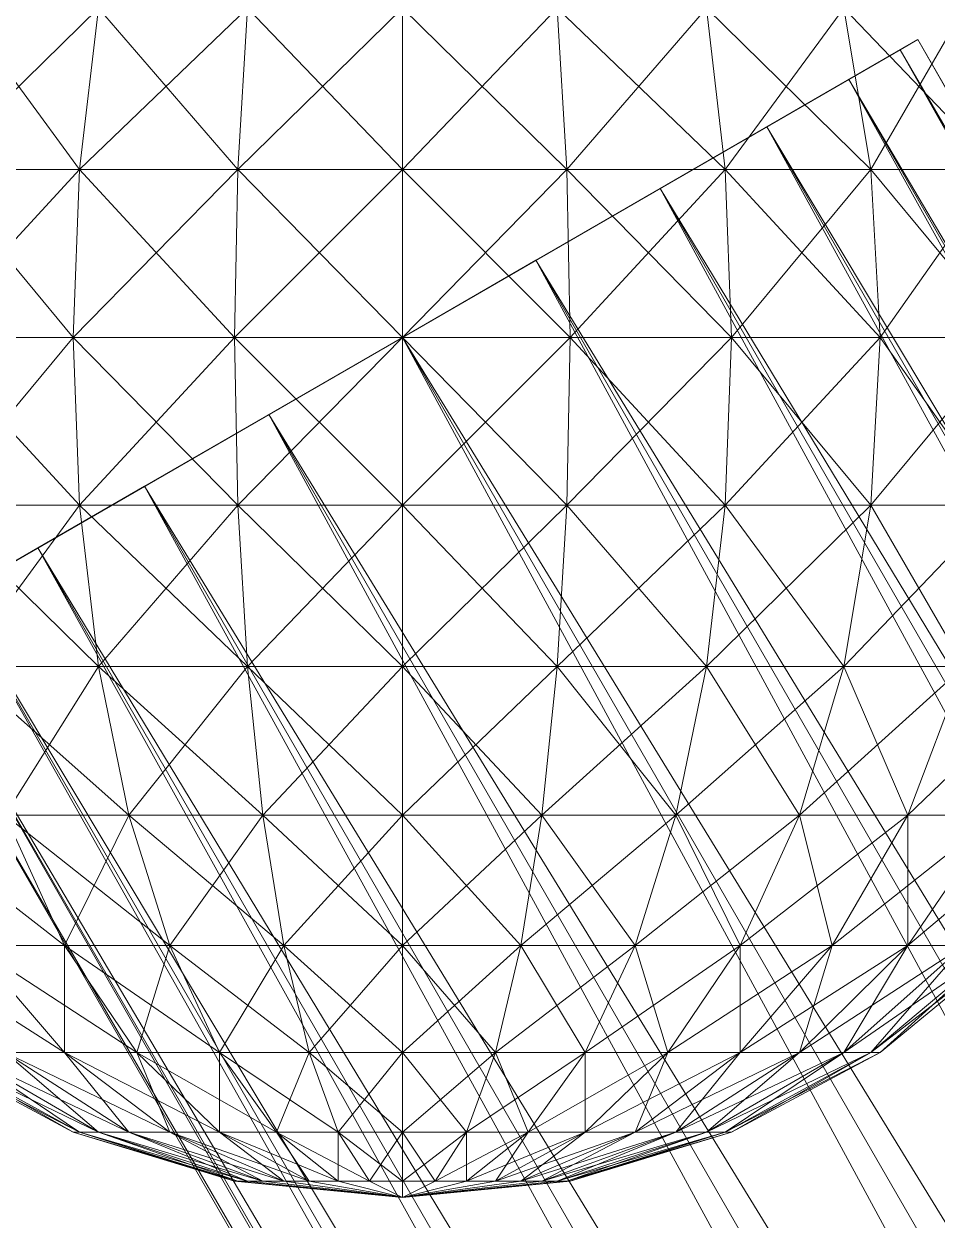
# Model space of a CAD drawing. Header units: metres. Extents: x -0.045 to 0.16, y -0.632 to 0.038.
# Drawn here: x -0.0172 to 0.0243, y -0.4165 to -0.3623 of the extents above; entities that cross this region are included whole.
import ezdxf

# ---------------------------------------------------------------- set-up
doc = ezdxf.new("R2010")
doc.units = ezdxf.units.M
doc.layers.get('0').update_dxf_attribs({"lineweight": 0, "plot": 0})

msp = doc.modelspace()

# ---------------------------------------------------------------- linework, layer by layer
for points in [[(-0.020018, -0.361575, 0.029959), (-0.021251, -0.368891, 0.031804), (-0.014638, -0.368891, 0.035339)], [(-0.020018, -0.361575, -0.029959), (-0.013789, -0.361575, -0.033289), (-0.021251, -0.368891, -0.031804)], [(-0.013789, -0.361575, -0.033289), (-0.014638, -0.368891, -0.035339), (-0.021251, -0.368891, -0.031804)], [(-0.013789, -0.361575, 0.033289), (-0.020018, -0.361575, 0.029959), (-0.014638, -0.368891, 0.035339)], [(-0.013789, -0.361575, 0.033289), (-0.014638, -0.368891, 0.035339), (-0.007462, -0.368891, 0.037516)], [(-0.013789, -0.361575, -0.033289), (-0.007029, -0.361575, -0.035339), (-0.014638, -0.368891, -0.035339)], [(-0.007029, -0.361575, -0.035339), (-0.007462, -0.368891, -0.037516), (-0.014638, -0.368891, -0.035339)], [(-0.007029, -0.361575, 0.035339), (-0.013789, -0.361575, 0.033289), (-0.007462, -0.368891, 0.037516)], [(-0.007029, -0.361575, 0.035339), (-0.007462, -0.368891, 0.037516), (0, -0.368891, 0.038251)], [(-0.007029, -0.361575, -0.035339), (0, -0.361575, -0.036031), (-0.007462, -0.368891, -0.037516)], [(0, -0.361575, -0.036031), (0, -0.368891, -0.038251), (-0.007462, -0.368891, -0.037516)], [(0, -0.361575, 0.036031), (-0.007029, -0.361575, 0.035339), (0, -0.368891, 0.038251)], [(0.007029, -0.361575, 0.035339), (0, -0.361575, 0.036031), (0.007462, -0.368891, 0.037516)], [(0, -0.361575, 0.036031), (0, -0.368891, 0.038251), (0.007462, -0.368891, 0.037516)], [(0, -0.361575, -0.036031), (0.007029, -0.361575, -0.035339), (0, -0.368891, -0.038251)], [(0.007029, -0.361575, -0.035339), (0.007462, -0.368891, -0.037516), (0, -0.368891, -0.038251)], [(0.013789, -0.361575, 0.033289), (0.007029, -0.361575, 0.035339), (0.014638, -0.368891, 0.035339)], [(0.007029, -0.361575, 0.035339), (0.007462, -0.368891, 0.037516), (0.014638, -0.368891, 0.035339)], [(0.007029, -0.361575, -0.035339), (0.013789, -0.361575, -0.033289), (0.007462, -0.368891, -0.037516)], [(0.013789, -0.361575, -0.033289), (0.014638, -0.368891, -0.035339), (0.007462, -0.368891, -0.037516)], [(0.020018, -0.361575, 0.029959), (0.013789, -0.361575, 0.033289), (0.021251, -0.368891, 0.031804)], [(0.013789, -0.361575, 0.033289), (0.014638, -0.368891, 0.035339), (0.021251, -0.368891, 0.031804)], [(0.013789, -0.361575, -0.033289), (0.020018, -0.361575, -0.029959), (0.014638, -0.368891, -0.035339)], [(0.020018, -0.361575, -0.029959), (0.021251, -0.368891, -0.031804), (0.014638, -0.368891, -0.035339)], [(0.025478, -0.361575, 0.025478), (0.020018, -0.361575, 0.029959), (0.027047, -0.368891, 0.027047)], [(0.020018, -0.361575, 0.029959), (0.021251, -0.368891, 0.031804), (0.027047, -0.368891, 0.027047)], [(0.020018, -0.361575, -0.029959), (0.025478, -0.361575, -0.025478), (0.021251, -0.368891, -0.031804)], [(0.025478, -0.361575, -0.025478), (0.027047, -0.368891, -0.027047), (0.021251, -0.368891, -0.031804)], [(0, -0.3765), (0.022586, -0.36346, 0.006988), (0.023383, -0.363)], [(0, -0.3765), (0.023383, -0.363), (0.022586, -0.36346, -0.006988)], [(0.152586, -0.588627, 0.006988), (0.022586, -0.36346, 0.006988), (0.023383, -0.363)], [(0.153383, -0.588167), (0.023383, -0.363), (0.022586, -0.36346, -0.006988)], [(0.153383, -0.588167), (0.152586, -0.588627, 0.006988), (0.023383, -0.363)], [(0, -0.3765), (0.02025, -0.364809, 0.0135), (0.022586, -0.36346, 0.006988)], [(0, -0.3765), (0.022586, -0.36346, -0.006988), (0.02025, -0.364809, -0.0135)], [(0.15025, -0.589975, 0.0135), (0.02025, -0.364809, 0.0135), (0.022586, -0.36346, 0.006988)], [(0.152586, -0.588627, -0.006988), (0.022586, -0.36346, -0.006988), (0.02025, -0.364809, -0.0135)], [(0.152586, -0.588627, 0.006988), (0.15025, -0.589975, 0.0135), (0.022586, -0.36346, 0.006988)], [(0.152586, -0.588627, -0.006988), (0.153383, -0.588167), (0.022586, -0.36346, -0.006988)], [(0, -0.3765), (0.016534, -0.366954, 0.019092), (0.02025, -0.364809, 0.0135)], [(0, -0.3765), (0.02025, -0.364809, -0.0135), (0.016534, -0.366954, -0.019092)], [(0.146534, -0.592121, 0.019092), (0.016534, -0.366954, 0.019092), (0.02025, -0.364809, 0.0135)], [(0.15025, -0.589975, -0.0135), (0.02025, -0.364809, -0.0135), (0.016534, -0.366954, -0.019092)], [(0.15025, -0.589975, 0.0135), (0.146534, -0.592121, 0.019092), (0.02025, -0.364809, 0.0135)], [(0.15025, -0.589975, -0.0135), (0.152586, -0.588627, -0.006988), (0.02025, -0.364809, -0.0135)], [(0, -0.3765), (0.011691, -0.36975, 0.023383), (0.016534, -0.366954, 0.019092)], [(0, -0.3765), (0.016534, -0.366954, -0.019092), (0.011691, -0.36975, -0.023383)], [(0.141691, -0.594917, 0.023383), (0.011691, -0.36975, 0.023383), (0.016534, -0.366954, 0.019092)], [(0.146534, -0.592121, -0.019092), (0.016534, -0.366954, -0.019092), (0.011691, -0.36975, -0.023383)], [(0.146534, -0.592121, 0.019092), (0.141691, -0.594917, 0.023383), (0.016534, -0.366954, 0.019092)], [(0.146534, -0.592121, -0.019092), (0.15025, -0.589975, -0.0135), (0.016534, -0.366954, -0.019092)], [(-0.021251, -0.368891, 0.031804), (-0.021667, -0.3765, 0.032427), (-0.014925, -0.3765, 0.036031)], [(-0.021251, -0.368891, -0.031804), (-0.014638, -0.368891, -0.035339), (-0.021667, -0.3765, -0.032427)], [(-0.014638, -0.368891, -0.035339), (-0.014925, -0.3765, -0.036031), (-0.021667, -0.3765, -0.032427)], [(-0.014638, -0.368891, 0.035339), (-0.021251, -0.368891, 0.031804), (-0.014925, -0.3765, 0.036031)], [(-0.014638, -0.368891, 0.035339), (-0.014925, -0.3765, 0.036031), (-0.007609, -0.3765, 0.038251)], [(-0.014638, -0.368891, -0.035339), (-0.007462, -0.368891, -0.037516), (-0.014925, -0.3765, -0.036031)], [(-0.007462, -0.368891, -0.037516), (-0.007609, -0.3765, -0.038251), (-0.014925, -0.3765, -0.036031)], [(-0.007462, -0.368891, 0.037516), (-0.014638, -0.368891, 0.035339), (-0.007609, -0.3765, 0.038251)], [(-0.007462, -0.368891, 0.037516), (-0.007609, -0.3765, 0.038251), (0, -0.3765, 0.039)], [(-0.007462, -0.368891, -0.037516), (0, -0.368891, -0.038251), (-0.007609, -0.3765, -0.038251)], [(0, -0.368891, -0.038251), (0, -0.3765, -0.039), (-0.007609, -0.3765, -0.038251)], [(0, -0.368891, 0.038251), (-0.007462, -0.368891, 0.037516), (0, -0.3765, 0.039)], [(0.007462, -0.368891, 0.037516), (0, -0.368891, 0.038251), (0.007609, -0.3765, 0.038251)], [(0, -0.368891, 0.038251), (0, -0.3765, 0.039), (0.007609, -0.3765, 0.038251)], [(0, -0.368891, -0.038251), (0.007462, -0.368891, -0.037516), (0, -0.3765, -0.039)], [(0.007462, -0.368891, -0.037516), (0.007609, -0.3765, -0.038251), (0, -0.3765, -0.039)], [(0.014638, -0.368891, 0.035339), (0.007462, -0.368891, 0.037516), (0.014925, -0.3765, 0.036031)], [(0.007462, -0.368891, 0.037516), (0.007609, -0.3765, 0.038251), (0.014925, -0.3765, 0.036031)], [(0.007462, -0.368891, -0.037516), (0.014638, -0.368891, -0.035339), (0.007609, -0.3765, -0.038251)], [(0.014638, -0.368891, -0.035339), (0.014925, -0.3765, -0.036031), (0.007609, -0.3765, -0.038251)], [(0.021251, -0.368891, 0.031804), (0.014638, -0.368891, 0.035339), (0.021667, -0.3765, 0.032427)], [(0.014638, -0.368891, 0.035339), (0.014925, -0.3765, 0.036031), (0.021667, -0.3765, 0.032427)], [(0.014638, -0.368891, -0.035339), (0.021251, -0.368891, -0.031804), (0.014925, -0.3765, -0.036031)], [(0.021251, -0.368891, -0.031804), (0.021667, -0.3765, -0.032427), (0.014925, -0.3765, -0.036031)], [(0.027047, -0.368891, 0.027047), (0.021251, -0.368891, 0.031804), (0.027577, -0.3765, 0.027577)], [(0.021251, -0.368891, 0.031804), (0.021667, -0.3765, 0.032427), (0.027577, -0.3765, 0.027577)], [(0.021251, -0.368891, -0.031804), (0.027047, -0.368891, -0.027047), (0.021667, -0.3765, -0.032427)], [(0.027047, -0.368891, -0.027047), (0.027577, -0.3765, -0.027577), (0.021667, -0.3765, -0.032427)], [(0, -0.3765), (0.006052, -0.373006, 0.02608), (0.011691, -0.36975, 0.023383)], [(0, -0.3765), (0.011691, -0.36975, -0.023383), (0.006052, -0.373006, -0.02608)], [(0.136052, -0.598173, 0.02608), (0.006052, -0.373006, 0.02608), (0.011691, -0.36975, 0.023383)], [(0.141691, -0.594917, -0.023383), (0.011691, -0.36975, -0.023383), (0.006052, -0.373006, -0.02608)], [(0.141691, -0.594917, 0.023383), (0.136052, -0.598173, 0.02608), (0.011691, -0.36975, 0.023383)], [(0.141691, -0.594917, -0.023383), (0.146534, -0.592121, -0.019092), (0.011691, -0.36975, -0.023383)], [(0.13, -0.601667, 0.027), (0, -0.3765, 0.027), (0.006052, -0.373006, 0.02608)], [(0, -0.3765), (0, -0.3765, 0.027), (0.006052, -0.373006, 0.02608)], [(0.136052, -0.598173, -0.02608), (0.006052, -0.373006, -0.02608), (0, -0.3765, -0.027)], [(0, -0.3765), (0.006052, -0.373006, -0.02608), (0, -0.3765, -0.027)], [(0.136052, -0.598173, 0.02608), (0.13, -0.601667, 0.027), (0.006052, -0.373006, 0.02608)], [(0.136052, -0.598173, -0.02608), (0.141691, -0.594917, -0.023383), (0.006052, -0.373006, -0.02608)], [(0, -0.3765), (-0.023383, -0.39), (-0.022586, -0.38954, 0.006988)], [(0, -0.3765), (-0.022586, -0.38954, -0.006988), (-0.023383, -0.39)], [(0, -0.3765), (-0.022586, -0.38954, 0.006988), (-0.02025, -0.388191, 0.0135)], [(0, -0.3765), (-0.02025, -0.388191, -0.0135), (-0.022586, -0.38954, -0.006988)], [(-0.014925, -0.3765, 0.036031), (-0.021667, -0.3765, 0.032427), (-0.014638, -0.384109, 0.035339)], [(-0.021667, -0.3765, 0.032427), (-0.021251, -0.384109, 0.031804), (-0.014638, -0.384109, 0.035339)], [(-0.021667, -0.3765, -0.032427), (-0.014925, -0.3765, -0.036031), (-0.021251, -0.384109, -0.031804)], [(-0.014925, -0.3765, -0.036031), (-0.014638, -0.384109, -0.035339), (-0.021251, -0.384109, -0.031804)], [(0, -0.3765), (-0.02025, -0.388191, 0.0135), (-0.016534, -0.386046, 0.019092)], [(0, -0.3765), (-0.016534, -0.386046, -0.019092), (-0.02025, -0.388191, -0.0135)], [(0, -0.3765), (-0.016534, -0.386046, 0.019092), (-0.011691, -0.38325, 0.023383)], [(0, -0.3765), (-0.011691, -0.38325, -0.023383), (-0.016534, -0.386046, -0.019092)], [(-0.007609, -0.3765, 0.038251), (-0.014925, -0.3765, 0.036031), (-0.007462, -0.384109, 0.037516)], [(-0.014925, -0.3765, 0.036031), (-0.014638, -0.384109, 0.035339), (-0.007462, -0.384109, 0.037516)], [(-0.014925, -0.3765, -0.036031), (-0.007609, -0.3765, -0.038251), (-0.014638, -0.384109, -0.035339)], [(-0.007609, -0.3765, -0.038251), (-0.007462, -0.384109, -0.037516), (-0.014638, -0.384109, -0.035339)], [(0, -0.3765), (-0.011691, -0.38325, 0.023383), (-0.006052, -0.379994, 0.02608)], [(0, -0.3765), (-0.006052, -0.379994, -0.02608), (-0.011691, -0.38325, -0.023383)], [(0, -0.3765, 0.039), (-0.007609, -0.3765, 0.038251), (0, -0.384109, 0.038251)], [(-0.007609, -0.3765, 0.038251), (-0.007462, -0.384109, 0.037516), (0, -0.384109, 0.038251)], [(-0.007609, -0.3765, -0.038251), (0, -0.3765, -0.039), (-0.007462, -0.384109, -0.037516)], [(0, -0.3765, -0.039), (0, -0.384109, -0.038251), (-0.007462, -0.384109, -0.037516)], [(0.123948, -0.605161, 0.02608), (-0.006052, -0.379994, 0.02608), (0, -0.3765, 0.027)], [(0, -0.3765), (-0.006052, -0.379994, 0.02608), (0, -0.3765, 0.027)], [(0.13, -0.601667, -0.027), (0, -0.3765, -0.027), (-0.006052, -0.379994, -0.02608)], [(0, -0.3765), (0, -0.3765, -0.027), (-0.006052, -0.379994, -0.02608)], [(0.007609, -0.3765, 0.038251), (0, -0.3765, 0.039), (0.007462, -0.384109, 0.037516)], [(0, -0.3765, 0.039), (0, -0.384109, 0.038251), (0.007462, -0.384109, 0.037516)], [(0, -0.3765, -0.039), (0.007609, -0.3765, -0.038251), (0, -0.384109, -0.038251)], [(0.007609, -0.3765, -0.038251), (0.007462, -0.384109, -0.037516), (0, -0.384109, -0.038251)], [(0.13, -0.601667, 0.027), (0.123948, -0.605161, 0.02608), (0, -0.3765, 0.027)], [(0.13, -0.601667, -0.027), (0.136052, -0.598173, -0.02608), (0, -0.3765, -0.027)], [(0.007609, -0.3765, 0.038251), (0.007462, -0.384109, 0.037516), (0.014638, -0.384109, 0.035339)], [(0.007609, -0.3765, -0.038251), (0.014925, -0.3765, -0.036031), (0.007462, -0.384109, -0.037516)], [(0.014925, -0.3765, -0.036031), (0.014638, -0.384109, -0.035339), (0.007462, -0.384109, -0.037516)], [(0.014925, -0.3765, 0.036031), (0.007609, -0.3765, 0.038251), (0.014638, -0.384109, 0.035339)], [(0.014925, -0.3765, 0.036031), (0.014638, -0.384109, 0.035339), (0.021251, -0.384109, 0.031804)], [(0.014925, -0.3765, -0.036031), (0.021667, -0.3765, -0.032427), (0.014638, -0.384109, -0.035339)], [(0.021667, -0.3765, -0.032427), (0.021251, -0.384109, -0.031804), (0.014638, -0.384109, -0.035339)], [(0.021667, -0.3765, 0.032427), (0.014925, -0.3765, 0.036031), (0.021251, -0.384109, 0.031804)], [(0.021667, -0.3765, 0.032427), (0.021251, -0.384109, 0.031804), (0.027047, -0.384109, 0.027047)], [(0.021667, -0.3765, -0.032427), (0.027577, -0.3765, -0.027577), (0.021251, -0.384109, -0.031804)], [(0.027577, -0.3765, -0.027577), (0.027047, -0.384109, -0.027047), (0.021251, -0.384109, -0.031804)], [(0.027577, -0.3765, 0.027577), (0.021667, -0.3765, 0.032427), (0.027047, -0.384109, 0.027047)], [(0.118309, -0.608417, 0.023383), (-0.011691, -0.38325, 0.023383), (-0.006052, -0.379994, 0.02608)], [(0.123948, -0.605161, -0.02608), (-0.006052, -0.379994, -0.02608), (-0.011691, -0.38325, -0.023383)], [(0.123948, -0.605161, 0.02608), (0.118309, -0.608417, 0.023383), (-0.006052, -0.379994, 0.02608)], [(0.123948, -0.605161, -0.02608), (0.13, -0.601667, -0.027), (-0.006052, -0.379994, -0.02608)], [(0.113466, -0.611213, 0.019092), (-0.016534, -0.386046, 0.019092), (-0.011691, -0.38325, 0.023383)], [(0.118309, -0.608417, -0.023383), (-0.011691, -0.38325, -0.023383), (-0.016534, -0.386046, -0.019092)], [(0.118309, -0.608417, 0.023383), (0.113466, -0.611213, 0.019092), (-0.011691, -0.38325, 0.023383)], [(0.118309, -0.608417, -0.023383), (0.123948, -0.605161, -0.02608), (-0.011691, -0.38325, -0.023383)], [(-0.014638, -0.384109, 0.035339), (-0.021251, -0.384109, 0.031804), (-0.013789, -0.391425, 0.033289)], [(-0.021251, -0.384109, 0.031804), (-0.020018, -0.391425, 0.029959), (-0.013789, -0.391425, 0.033289)], [(-0.021251, -0.384109, -0.031804), (-0.014638, -0.384109, -0.035339), (-0.020018, -0.391425, -0.029959)], [(-0.014638, -0.384109, -0.035339), (-0.013789, -0.391425, -0.033289), (-0.020018, -0.391425, -0.029959)], [(-0.007462, -0.384109, 0.037516), (-0.014638, -0.384109, 0.035339), (-0.007029, -0.391425, 0.035339)], [(-0.014638, -0.384109, 0.035339), (-0.013789, -0.391425, 0.033289), (-0.007029, -0.391425, 0.035339)], [(-0.014638, -0.384109, -0.035339), (-0.007462, -0.384109, -0.037516), (-0.013789, -0.391425, -0.033289)], [(-0.007462, -0.384109, -0.037516), (-0.007029, -0.391425, -0.035339), (-0.013789, -0.391425, -0.033289)], [(0, -0.384109, 0.038251), (-0.007462, -0.384109, 0.037516), (0, -0.391425, 0.036031)], [(-0.007462, -0.384109, 0.037516), (-0.007029, -0.391425, 0.035339), (0, -0.391425, 0.036031)], [(-0.007462, -0.384109, -0.037516), (0, -0.384109, -0.038251), (-0.007029, -0.391425, -0.035339)], [(0, -0.384109, -0.038251), (0, -0.391425, -0.036031), (-0.007029, -0.391425, -0.035339)], [(0.007462, -0.384109, 0.037516), (0, -0.384109, 0.038251), (0.007029, -0.391425, 0.035339)], [(0, -0.384109, 0.038251), (0, -0.391425, 0.036031), (0.007029, -0.391425, 0.035339)], [(0, -0.384109, -0.038251), (0.007462, -0.384109, -0.037516), (0, -0.391425, -0.036031)], [(0.007462, -0.384109, -0.037516), (0.007029, -0.391425, -0.035339), (0, -0.391425, -0.036031)], [(0.007462, -0.384109, 0.037516), (0.007029, -0.391425, 0.035339), (0.013789, -0.391425, 0.033289)], [(0.007462, -0.384109, -0.037516), (0.014638, -0.384109, -0.035339), (0.007029, -0.391425, -0.035339)], [(0.014638, -0.384109, -0.035339), (0.013789, -0.391425, -0.033289), (0.007029, -0.391425, -0.035339)], [(0.014638, -0.384109, 0.035339), (0.007462, -0.384109, 0.037516), (0.013789, -0.391425, 0.033289)], [(0.014638, -0.384109, 0.035339), (0.013789, -0.391425, 0.033289), (0.020018, -0.391425, 0.029959)], [(0.014638, -0.384109, -0.035339), (0.021251, -0.384109, -0.031804), (0.013789, -0.391425, -0.033289)], [(0.021251, -0.384109, -0.031804), (0.020018, -0.391425, -0.029959), (0.013789, -0.391425, -0.033289)], [(0.021251, -0.384109, 0.031804), (0.014638, -0.384109, 0.035339), (0.020018, -0.391425, 0.029959)], [(0.021251, -0.384109, 0.031804), (0.020018, -0.391425, 0.029959), (0.025478, -0.391425, 0.025478)], [(0.021251, -0.384109, -0.031804), (0.027047, -0.384109, -0.027047), (0.020018, -0.391425, -0.029959)], [(0.027047, -0.384109, -0.027047), (0.025478, -0.391425, -0.025478), (0.020018, -0.391425, -0.029959)], [(0.027047, -0.384109, 0.027047), (0.021251, -0.384109, 0.031804), (0.025478, -0.391425, 0.025478)], [(0.10975, -0.613358, 0.0135), (-0.02025, -0.388191, 0.0135), (-0.016534, -0.386046, 0.019092)], [(0.113466, -0.611213, -0.019092), (-0.016534, -0.386046, -0.019092), (-0.02025, -0.388191, -0.0135)], [(0.113466, -0.611213, 0.019092), (0.10975, -0.613358, 0.0135), (-0.016534, -0.386046, 0.019092)], [(0.113466, -0.611213, -0.019092), (0.118309, -0.608417, -0.023383), (-0.016534, -0.386046, -0.019092)], [(0.107414, -0.614707, 0.006988), (-0.022586, -0.38954, 0.006988), (-0.02025, -0.388191, 0.0135)], [(0.10975, -0.613358, -0.0135), (-0.02025, -0.388191, -0.0135), (-0.022586, -0.38954, -0.006988)], [(0.10975, -0.613358, 0.0135), (0.107414, -0.614707, 0.006988), (-0.02025, -0.388191, 0.0135)], [(0.10975, -0.613358, -0.0135), (0.113466, -0.611213, -0.019092), (-0.02025, -0.388191, -0.0135)], [(0.106617, -0.615167), (-0.023383, -0.39), (-0.022586, -0.38954, 0.006988)], [(0.107414, -0.614707, -0.006988), (-0.022586, -0.38954, -0.006988), (-0.023383, -0.39)], [(0.107414, -0.614707, 0.006988), (0.106617, -0.615167), (-0.022586, -0.38954, 0.006988)], [(0.107414, -0.614707, -0.006988), (0.10975, -0.613358, -0.0135), (-0.022586, -0.38954, -0.006988)], [(0.106617, -0.615167), (0.107414, -0.614707, -0.006988), (-0.023383, -0.39)], [(-0.013789, -0.391425, 0.033289), (-0.020018, -0.391425, 0.029959), (-0.012409, -0.398167, 0.029959)], [(-0.020018, -0.391425, 0.029959), (-0.018016, -0.398167, 0.026962), (-0.012409, -0.398167, 0.029959)], [(-0.020018, -0.391425, -0.029959), (-0.013789, -0.391425, -0.033289), (-0.018016, -0.398167, -0.026962)], [(-0.013789, -0.391425, -0.033289), (-0.012409, -0.398167, -0.029959), (-0.018016, -0.398167, -0.026962)], [(-0.007029, -0.391425, 0.035339), (-0.013789, -0.391425, 0.033289), (-0.006326, -0.398167, 0.031804)], [(-0.013789, -0.391425, 0.033289), (-0.012409, -0.398167, 0.029959), (-0.006326, -0.398167, 0.031804)], [(-0.013789, -0.391425, -0.033289), (-0.007029, -0.391425, -0.035339), (-0.012409, -0.398167, -0.029959)], [(-0.007029, -0.391425, -0.035339), (-0.006326, -0.398167, -0.031804), (-0.012409, -0.398167, -0.029959)], [(0, -0.391425, 0.036031), (-0.007029, -0.391425, 0.035339), (0, -0.398167, 0.032427)], [(-0.007029, -0.391425, 0.035339), (-0.006326, -0.398167, 0.031804), (0, -0.398167, 0.032427)], [(-0.007029, -0.391425, -0.035339), (0, -0.391425, -0.036031), (-0.006326, -0.398167, -0.031804)], [(0, -0.391425, -0.036031), (0, -0.398167, -0.032427), (-0.006326, -0.398167, -0.031804)], [(0.007029, -0.391425, 0.035339), (0, -0.391425, 0.036031), (0.006326, -0.398167, 0.031804)], [(0, -0.391425, 0.036031), (0, -0.398167, 0.032427), (0.006326, -0.398167, 0.031804)], [(0, -0.391425, -0.036031), (0.007029, -0.391425, -0.035339), (0, -0.398167, -0.032427)], [(0.007029, -0.391425, -0.035339), (0.006326, -0.398167, -0.031804), (0, -0.398167, -0.032427)], [(0.007029, -0.391425, 0.035339), (0.006326, -0.398167, 0.031804), (0.012409, -0.398167, 0.029959)], [(0.007029, -0.391425, -0.035339), (0.013789, -0.391425, -0.033289), (0.006326, -0.398167, -0.031804)], [(0.013789, -0.391425, -0.033289), (0.012409, -0.398167, -0.029959), (0.006326, -0.398167, -0.031804)], [(0.013789, -0.391425, 0.033289), (0.007029, -0.391425, 0.035339), (0.012409, -0.398167, 0.029959)], [(0.013789, -0.391425, 0.033289), (0.012409, -0.398167, 0.029959), (0.018016, -0.398167, 0.026962)], [(0.013789, -0.391425, -0.033289), (0.020018, -0.391425, -0.029959), (0.012409, -0.398167, -0.029959)], [(0.020018, -0.391425, -0.029959), (0.018016, -0.398167, -0.026962), (0.012409, -0.398167, -0.029959)], [(0.020018, -0.391425, 0.029959), (0.013789, -0.391425, 0.033289), (0.018016, -0.398167, 0.026962)], [(0.020018, -0.391425, 0.029959), (0.018016, -0.398167, 0.026962), (0.02293, -0.398167, 0.02293)], [(0.020018, -0.391425, -0.029959), (0.025478, -0.391425, -0.025478), (0.018016, -0.398167, -0.026962)], [(0.025478, -0.391425, -0.025478), (0.02293, -0.398167, -0.02293), (0.018016, -0.398167, -0.026962)], [(0.025478, -0.391425, 0.025478), (0.020018, -0.391425, 0.029959), (0.02293, -0.398167, 0.02293)], [(0.025478, -0.391425, 0.025478), (0.02293, -0.398167, 0.02293), (0.026962, -0.398167, 0.018016)], [(0.025478, -0.391425, -0.025478), (0.029959, -0.391425, -0.020018), (0.02293, -0.398167, -0.02293)], [(0.029959, -0.391425, -0.020018), (0.026962, -0.398167, -0.018016), (0.02293, -0.398167, -0.02293)], [(-0.018016, -0.398167, 0.026962), (-0.02293, -0.398167, 0.02293), (-0.015321, -0.404077, 0.02293)], [(-0.02293, -0.398167, 0.02293), (-0.0195, -0.404077, 0.0195), (-0.015321, -0.404077, 0.02293)], [(-0.018016, -0.398167, -0.026962), (-0.015321, -0.404077, -0.02293), (-0.0195, -0.404077, -0.0195)], [(-0.012409, -0.398167, 0.029959), (-0.018016, -0.398167, 0.026962), (-0.010553, -0.404077, 0.025478)], [(-0.018016, -0.398167, 0.026962), (-0.015321, -0.404077, 0.02293), (-0.010553, -0.404077, 0.025478)], [(-0.018016, -0.398167, -0.026962), (-0.012409, -0.398167, -0.029959), (-0.015321, -0.404077, -0.02293)], [(-0.012409, -0.398167, -0.029959), (-0.010553, -0.404077, -0.025478), (-0.015321, -0.404077, -0.02293)], [(-0.006326, -0.398167, 0.031804), (-0.012409, -0.398167, 0.029959), (-0.00538, -0.404077, 0.027047)], [(-0.012409, -0.398167, 0.029959), (-0.010553, -0.404077, 0.025478), (-0.00538, -0.404077, 0.027047)], [(-0.012409, -0.398167, -0.029959), (-0.006326, -0.398167, -0.031804), (-0.010553, -0.404077, -0.025478)], [(-0.006326, -0.398167, -0.031804), (-0.00538, -0.404077, -0.027047), (-0.010553, -0.404077, -0.025478)], [(0, -0.398167, 0.032427), (-0.006326, -0.398167, 0.031804), (0, -0.404077, 0.027577)], [(-0.006326, -0.398167, 0.031804), (-0.00538, -0.404077, 0.027047), (0, -0.404077, 0.027577)], [(-0.006326, -0.398167, -0.031804), (0, -0.398167, -0.032427), (-0.00538, -0.404077, -0.027047)], [(0, -0.398167, -0.032427), (0, -0.404077, -0.027577), (-0.00538, -0.404077, -0.027047)], [(0.006326, -0.398167, 0.031804), (0, -0.398167, 0.032427), (0.00538, -0.404077, 0.027047)], [(0, -0.398167, 0.032427), (0, -0.404077, 0.027577), (0.00538, -0.404077, 0.027047)], [(0, -0.398167, -0.032427), (0.006326, -0.398167, -0.031804), (0, -0.404077, -0.027577)], [(0.006326, -0.398167, -0.031804), (0.00538, -0.404077, -0.027047), (0, -0.404077, -0.027577)], [(0.006326, -0.398167, 0.031804), (0.00538, -0.404077, 0.027047), (0.010553, -0.404077, 0.025478)], [(0.006326, -0.398167, -0.031804), (0.012409, -0.398167, -0.029959), (0.00538, -0.404077, -0.027047)], [(0.012409, -0.398167, -0.029959), (0.010553, -0.404077, -0.025478), (0.00538, -0.404077, -0.027047)], [(0.012409, -0.398167, 0.029959), (0.006326, -0.398167, 0.031804), (0.010553, -0.404077, 0.025478)], [(0.012409, -0.398167, 0.029959), (0.010553, -0.404077, 0.025478), (0.015321, -0.404077, 0.02293)], [(0.012409, -0.398167, -0.029959), (0.018016, -0.398167, -0.026962), (0.010553, -0.404077, -0.025478)], [(0.018016, -0.398167, -0.026962), (0.015321, -0.404077, -0.02293), (0.010553, -0.404077, -0.025478)], [(0.018016, -0.398167, 0.026962), (0.012409, -0.398167, 0.029959), (0.015321, -0.404077, 0.02293)], [(0.018016, -0.398167, 0.026962), (0.015321, -0.404077, 0.02293), (0.0195, -0.404077, 0.0195)], [(0.018016, -0.398167, -0.026962), (0.02293, -0.398167, -0.02293), (0.015321, -0.404077, -0.02293)], [(0.02293, -0.398167, -0.02293), (0.0195, -0.404077, -0.0195), (0.015321, -0.404077, -0.02293)], [(0.02293, -0.398167, 0.02293), (0.018016, -0.398167, 0.026962), (0.0195, -0.404077, 0.0195)], [(0.02293, -0.398167, 0.02293), (0.0195, -0.404077, 0.0195), (0.02293, -0.404077, 0.015321)], [(0.02293, -0.398167, -0.02293), (0.026962, -0.398167, -0.018016), (0.0195, -0.404077, -0.0195)], [(0.026962, -0.398167, -0.018016), (0.02293, -0.404077, -0.015321), (0.0195, -0.404077, -0.0195)], [(0.026962, -0.398167, 0.018016), (0.02293, -0.404077, 0.015321), (0.025478, -0.404077, 0.010553)], [(0.026962, -0.398167, 0.018016), (0.02293, -0.398167, 0.02293), (0.02293, -0.404077, 0.015321)], [(0.026962, -0.398167, -0.018016), (0.029959, -0.398167, -0.012409), (0.02293, -0.404077, -0.015321)], [(0.029959, -0.398167, -0.012409), (0.025478, -0.404077, -0.010553), (0.02293, -0.404077, -0.015321)], [(-0.0195, -0.404077, 0.0195), (-0.02293, -0.404077, 0.015321), (-0.015321, -0.408927, 0.015321)], [(-0.02293, -0.404077, 0.015321), (-0.018016, -0.408927, 0.012038), (-0.015321, -0.408927, 0.015321)], [(-0.015321, -0.404077, 0.02293), (-0.0195, -0.404077, 0.0195), (-0.012038, -0.408927, 0.018016)], [(-0.0195, -0.404077, 0.0195), (-0.015321, -0.408927, 0.015321), (-0.012038, -0.408927, 0.018016)], [(-0.0195, -0.404077, -0.0195), (-0.015321, -0.408927, -0.015321), (-0.018016, -0.408927, -0.012038)], [(-0.0195, -0.404077, -0.0195), (-0.015321, -0.404077, -0.02293), (-0.015321, -0.408927, -0.015321)], [(-0.010553, -0.404077, 0.025478), (-0.015321, -0.404077, 0.02293), (-0.008292, -0.408927, 0.020018)], [(-0.015321, -0.404077, 0.02293), (-0.012038, -0.408927, 0.018016), (-0.008292, -0.408927, 0.020018)], [(-0.015321, -0.404077, -0.02293), (-0.012038, -0.408927, -0.018016), (-0.015321, -0.408927, -0.015321)], [(-0.015321, -0.404077, -0.02293), (-0.010553, -0.404077, -0.025478), (-0.012038, -0.408927, -0.018016)], [(-0.010553, -0.404077, -0.025478), (-0.008292, -0.408927, -0.020018), (-0.012038, -0.408927, -0.018016)], [(-0.00538, -0.404077, 0.027047), (-0.010553, -0.404077, 0.025478), (-0.004227, -0.408927, 0.021251)], [(-0.010553, -0.404077, 0.025478), (-0.008292, -0.408927, 0.020018), (-0.004227, -0.408927, 0.021251)], [(-0.010553, -0.404077, -0.025478), (-0.00538, -0.404077, -0.027047), (-0.008292, -0.408927, -0.020018)], [(-0.00538, -0.404077, -0.027047), (-0.004227, -0.408927, -0.021251), (-0.008292, -0.408927, -0.020018)], [(0, -0.404077, 0.027577), (-0.00538, -0.404077, 0.027047), (0, -0.408927, 0.021667)], [(-0.00538, -0.404077, 0.027047), (-0.004227, -0.408927, 0.021251), (0, -0.408927, 0.021667)], [(-0.00538, -0.404077, -0.027047), (0, -0.404077, -0.027577), (-0.004227, -0.408927, -0.021251)], [(0, -0.404077, -0.027577), (0, -0.408927, -0.021667), (-0.004227, -0.408927, -0.021251)], [(0.00538, -0.404077, 0.027047), (0, -0.404077, 0.027577), (0.004227, -0.408927, 0.021251)], [(0, -0.404077, 0.027577), (0, -0.408927, 0.021667), (0.004227, -0.408927, 0.021251)], [(0, -0.404077, -0.027577), (0.00538, -0.404077, -0.027047), (0, -0.408927, -0.021667)], [(0.00538, -0.404077, -0.027047), (0.004227, -0.408927, -0.021251), (0, -0.408927, -0.021667)], [(0.00538, -0.404077, 0.027047), (0.004227, -0.408927, 0.021251), (0.008292, -0.408927, 0.020018)], [(0.00538, -0.404077, -0.027047), (0.010553, -0.404077, -0.025478), (0.004227, -0.408927, -0.021251)], [(0.010553, -0.404077, -0.025478), (0.008292, -0.408927, -0.020018), (0.004227, -0.408927, -0.021251)], [(0.010553, -0.404077, 0.025478), (0.00538, -0.404077, 0.027047), (0.008292, -0.408927, 0.020018)], [(0.010553, -0.404077, 0.025478), (0.008292, -0.408927, 0.020018), (0.012038, -0.408927, 0.018016)], [(0.010553, -0.404077, -0.025478), (0.015321, -0.404077, -0.02293), (0.008292, -0.408927, -0.020018)], [(0.015321, -0.404077, -0.02293), (0.012038, -0.408927, -0.018016), (0.008292, -0.408927, -0.020018)], [(0.015321, -0.404077, 0.02293), (0.010553, -0.404077, 0.025478), (0.012038, -0.408927, 0.018016)], [(0.015321, -0.404077, 0.02293), (0.012038, -0.408927, 0.018016), (0.015321, -0.408927, 0.015321)], [(0.015321, -0.404077, -0.02293), (0.0195, -0.404077, -0.0195), (0.012038, -0.408927, -0.018016)], [(0.0195, -0.404077, -0.0195), (0.015321, -0.408927, -0.015321), (0.012038, -0.408927, -0.018016)], [(0.0195, -0.404077, 0.0195), (0.015321, -0.408927, 0.015321), (0.018016, -0.408927, 0.012038)], [(0.0195, -0.404077, 0.0195), (0.015321, -0.404077, 0.02293), (0.015321, -0.408927, 0.015321)], [(0.0195, -0.404077, -0.0195), (0.02293, -0.404077, -0.015321), (0.015321, -0.408927, -0.015321)], [(0.02293, -0.404077, -0.015321), (0.018016, -0.408927, -0.012038), (0.015321, -0.408927, -0.015321)], [(0.02293, -0.404077, 0.015321), (0.018016, -0.408927, 0.012038), (0.020018, -0.408927, 0.008292)], [(0.02293, -0.404077, 0.015321), (0.0195, -0.404077, 0.0195), (0.018016, -0.408927, 0.012038)], [(0.02293, -0.404077, -0.015321), (0.025478, -0.404077, -0.010553), (0.018016, -0.408927, -0.012038)], [(0.025478, -0.404077, -0.010553), (0.020018, -0.408927, -0.008292), (0.018016, -0.408927, -0.012038)], [(0.025478, -0.404077, 0.010553), (0.020018, -0.408927, 0.008292), (0.021251, -0.408927, 0.004227)], [(0.025478, -0.404077, 0.010553), (0.02293, -0.404077, 0.015321), (0.020018, -0.408927, 0.008292)], [(0.025478, -0.404077, -0.010553), (0.027047, -0.404077, -0.00538), (0.020018, -0.408927, -0.008292)], [(0.027047, -0.404077, -0.00538), (0.021251, -0.408927, -0.004227), (0.020018, -0.408927, -0.008292)], [(0.027047, -0.404077, 0.00538), (0.021251, -0.408927, 0.004227), (0.021667, -0.408927)], [(0.027047, -0.404077, 0.00538), (0.025478, -0.404077, 0.010553), (0.021251, -0.408927, 0.004227)], [(0.027047, -0.404077, -0.00538), (0.027577, -0.404077), (0.021251, -0.408927, -0.004227)], [(0.027577, -0.404077), (0.021667, -0.408927), (0.021251, -0.408927, -0.004227)], [(0.027577, -0.404077), (0.027047, -0.404077, 0.00538), (0.021667, -0.408927)], [(-0.021251, -0.408927, 0.004227), (-0.021667, -0.408927), (-0.014638, -0.412531, 0.002912)], [(-0.021667, -0.408927), (-0.014925, -0.412531), (-0.014638, -0.412531, 0.002912)], [(-0.021667, -0.408927), (-0.021251, -0.408927, -0.004227), (-0.014925, -0.412531)], [(-0.020018, -0.408927, 0.008292), (-0.021251, -0.408927, 0.004227), (-0.013789, -0.412531, 0.005711)], [(-0.021251, -0.408927, 0.004227), (-0.014638, -0.412531, 0.002912), (-0.013789, -0.412531, 0.005711)], [(-0.021251, -0.408927, -0.004227), (-0.014638, -0.412531, -0.002912), (-0.014925, -0.412531)], [(-0.021251, -0.408927, -0.004227), (-0.020018, -0.408927, -0.008292), (-0.014638, -0.412531, -0.002912)], [(-0.018016, -0.408927, 0.012038), (-0.020018, -0.408927, 0.008292), (-0.012409, -0.412531, 0.008292)], [(-0.020018, -0.408927, 0.008292), (-0.013789, -0.412531, 0.005711), (-0.012409, -0.412531, 0.008292)], [(-0.020018, -0.408927, -0.008292), (-0.013789, -0.412531, -0.005711), (-0.014638, -0.412531, -0.002912)], [(-0.020018, -0.408927, -0.008292), (-0.018016, -0.408927, -0.012038), (-0.013789, -0.412531, -0.005711)], [(-0.015321, -0.408927, 0.015321), (-0.018016, -0.408927, 0.012038), (-0.010553, -0.412531, 0.010553)], [(-0.018016, -0.408927, 0.012038), (-0.012409, -0.412531, 0.008292), (-0.010553, -0.412531, 0.010553)], [(-0.018016, -0.408927, -0.012038), (-0.012409, -0.412531, -0.008292), (-0.013789, -0.412531, -0.005711)], [(-0.018016, -0.408927, -0.012038), (-0.015321, -0.408927, -0.015321), (-0.012409, -0.412531, -0.008292)], [(-0.012038, -0.408927, 0.018016), (-0.015321, -0.408927, 0.015321), (-0.008292, -0.412531, 0.012409)], [(-0.015321, -0.408927, 0.015321), (-0.010553, -0.412531, 0.010553), (-0.008292, -0.412531, 0.012409)], [(-0.015321, -0.408927, -0.015321), (-0.010553, -0.412531, -0.010553), (-0.012409, -0.412531, -0.008292)], [(-0.015321, -0.408927, -0.015321), (-0.012038, -0.408927, -0.018016), (-0.010553, -0.412531, -0.010553)], [(-0.008292, -0.408927, 0.020018), (-0.012038, -0.408927, 0.018016), (-0.005711, -0.412531, 0.013789)], [(-0.012038, -0.408927, 0.018016), (-0.008292, -0.412531, 0.012409), (-0.005711, -0.412531, 0.013789)], [(-0.012038, -0.408927, -0.018016), (-0.008292, -0.412531, -0.012409), (-0.010553, -0.412531, -0.010553)], [(-0.012038, -0.408927, -0.018016), (-0.008292, -0.408927, -0.020018), (-0.008292, -0.412531, -0.012409)], [(-0.004227, -0.408927, 0.021251), (-0.008292, -0.408927, 0.020018), (-0.002912, -0.412531, 0.014638)], [(-0.008292, -0.408927, 0.020018), (-0.005711, -0.412531, 0.013789), (-0.002912, -0.412531, 0.014638)], [(-0.008292, -0.408927, -0.020018), (-0.005711, -0.412531, -0.013789), (-0.008292, -0.412531, -0.012409)], [(-0.008292, -0.408927, -0.020018), (-0.004227, -0.408927, -0.021251), (-0.005711, -0.412531, -0.013789)], [(-0.004227, -0.408927, -0.021251), (-0.002912, -0.412531, -0.014638), (-0.005711, -0.412531, -0.013789)], [(0, -0.408927, 0.021667), (-0.004227, -0.408927, 0.021251), (0, -0.412531, 0.014925)], [(-0.004227, -0.408927, 0.021251), (-0.002912, -0.412531, 0.014638), (0, -0.412531, 0.014925)], [(-0.004227, -0.408927, -0.021251), (0, -0.408927, -0.021667), (-0.002912, -0.412531, -0.014638)], [(0, -0.408927, -0.021667), (0, -0.412531, -0.014925), (-0.002912, -0.412531, -0.014638)], [(0.004227, -0.408927, 0.021251), (0, -0.408927, 0.021667), (0.002912, -0.412531, 0.014638)], [(0, -0.408927, 0.021667), (0, -0.412531, 0.014925), (0.002912, -0.412531, 0.014638)], [(0, -0.408927, -0.021667), (0.004227, -0.408927, -0.021251), (0, -0.412531, -0.014925)], [(0.004227, -0.408927, -0.021251), (0.002912, -0.412531, -0.014638), (0, -0.412531, -0.014925)], [(0.004227, -0.408927, 0.021251), (0.002912, -0.412531, 0.014638), (0.005711, -0.412531, 0.013789)], [(0.004227, -0.408927, -0.021251), (0.008292, -0.408927, -0.020018), (0.002912, -0.412531, -0.014638)], [(0.008292, -0.408927, -0.020018), (0.005711, -0.412531, -0.013789), (0.002912, -0.412531, -0.014638)], [(0.008292, -0.408927, 0.020018), (0.004227, -0.408927, 0.021251), (0.005711, -0.412531, 0.013789)], [(0.008292, -0.408927, 0.020018), (0.005711, -0.412531, 0.013789), (0.008292, -0.412531, 0.012409)], [(0.008292, -0.408927, -0.020018), (0.012038, -0.408927, -0.018016), (0.005711, -0.412531, -0.013789)], [(0.012038, -0.408927, -0.018016), (0.008292, -0.412531, -0.012409), (0.005711, -0.412531, -0.013789)], [(0.012038, -0.408927, 0.018016), (0.008292, -0.412531, 0.012409), (0.010553, -0.412531, 0.010553)], [(0.012038, -0.408927, 0.018016), (0.008292, -0.408927, 0.020018), (0.008292, -0.412531, 0.012409)], [(0.012038, -0.408927, -0.018016), (0.015321, -0.408927, -0.015321), (0.008292, -0.412531, -0.012409)], [(0.015321, -0.408927, -0.015321), (0.010553, -0.412531, -0.010553), (0.008292, -0.412531, -0.012409)], [(0.015321, -0.408927, 0.015321), (0.010553, -0.412531, 0.010553), (0.012409, -0.412531, 0.008292)], [(0.015321, -0.408927, 0.015321), (0.012038, -0.408927, 0.018016), (0.010553, -0.412531, 0.010553)], [(0.015321, -0.408927, -0.015321), (0.018016, -0.408927, -0.012038), (0.010553, -0.412531, -0.010553)], [(0.018016, -0.408927, -0.012038), (0.012409, -0.412531, -0.008292), (0.010553, -0.412531, -0.010553)], [(0.018016, -0.408927, 0.012038), (0.012409, -0.412531, 0.008292), (0.013789, -0.412531, 0.005711)], [(0.018016, -0.408927, 0.012038), (0.015321, -0.408927, 0.015321), (0.012409, -0.412531, 0.008292)], [(0.018016, -0.408927, -0.012038), (0.020018, -0.408927, -0.008292), (0.012409, -0.412531, -0.008292)], [(0.020018, -0.408927, -0.008292), (0.013789, -0.412531, -0.005711), (0.012409, -0.412531, -0.008292)], [(0.020018, -0.408927, 0.008292), (0.013789, -0.412531, 0.005711), (0.014638, -0.412531, 0.002912)], [(0.020018, -0.408927, 0.008292), (0.018016, -0.408927, 0.012038), (0.013789, -0.412531, 0.005711)], [(0.020018, -0.408927, -0.008292), (0.021251, -0.408927, -0.004227), (0.013789, -0.412531, -0.005711)], [(0.021251, -0.408927, -0.004227), (0.014638, -0.412531, -0.002912), (0.013789, -0.412531, -0.005711)], [(0.021251, -0.408927, 0.004227), (0.014638, -0.412531, 0.002912), (0.014925, -0.412531)], [(0.021251, -0.408927, 0.004227), (0.020018, -0.408927, 0.008292), (0.014638, -0.412531, 0.002912)], [(0.021251, -0.408927, -0.004227), (0.021667, -0.408927), (0.014638, -0.412531, -0.002912)], [(0.021667, -0.408927), (0.014925, -0.412531), (0.014638, -0.412531, -0.002912)], [(0.021667, -0.408927), (0.021251, -0.408927, 0.004227), (0.014925, -0.412531)], [(-0.014638, -0.412531, 0.002912), (-0.014925, -0.412531), (-0.007462, -0.414751, 0.001484)], [(-0.014925, -0.412531), (-0.007609, -0.414751), (-0.007462, -0.414751, 0.001484)], [(-0.014925, -0.412531), (-0.014638, -0.412531, -0.002912), (-0.007609, -0.414751)], [(-0.013789, -0.412531, 0.005711), (-0.014638, -0.412531, 0.002912), (-0.007029, -0.414751, 0.002912)], [(-0.014638, -0.412531, 0.002912), (-0.007462, -0.414751, 0.001484), (-0.007029, -0.414751, 0.002912)], [(-0.014638, -0.412531, -0.002912), (-0.007462, -0.414751, -0.001484), (-0.007609, -0.414751)], [(-0.014638, -0.412531, -0.002912), (-0.013789, -0.412531, -0.005711), (-0.007462, -0.414751, -0.001484)], [(-0.012409, -0.412531, 0.008292), (-0.013789, -0.412531, 0.005711), (-0.006326, -0.414751, 0.004227)], [(-0.013789, -0.412531, 0.005711), (-0.007029, -0.414751, 0.002912), (-0.006326, -0.414751, 0.004227)], [(-0.013789, -0.412531, -0.005711), (-0.007029, -0.414751, -0.002912), (-0.007462, -0.414751, -0.001484)], [(-0.013789, -0.412531, -0.005711), (-0.012409, -0.412531, -0.008292), (-0.007029, -0.414751, -0.002912)], [(-0.010553, -0.412531, 0.010553), (-0.012409, -0.412531, 0.008292), (-0.00538, -0.414751, 0.00538)], [(-0.012409, -0.412531, 0.008292), (-0.006326, -0.414751, 0.004227), (-0.00538, -0.414751, 0.00538)], [(-0.012409, -0.412531, -0.008292), (-0.006326, -0.414751, -0.004227), (-0.007029, -0.414751, -0.002912)], [(-0.012409, -0.412531, -0.008292), (-0.010553, -0.412531, -0.010553), (-0.006326, -0.414751, -0.004227)], [(-0.008292, -0.412531, 0.012409), (-0.010553, -0.412531, 0.010553), (-0.004227, -0.414751, 0.006326)], [(-0.010553, -0.412531, 0.010553), (-0.00538, -0.414751, 0.00538), (-0.004227, -0.414751, 0.006326)], [(-0.010553, -0.412531, -0.010553), (-0.00538, -0.414751, -0.00538), (-0.006326, -0.414751, -0.004227)], [(-0.010553, -0.412531, -0.010553), (-0.008292, -0.412531, -0.012409), (-0.00538, -0.414751, -0.00538)], [(-0.005711, -0.412531, 0.013789), (-0.008292, -0.412531, 0.012409), (-0.002912, -0.414751, 0.007029)], [(-0.008292, -0.412531, 0.012409), (-0.004227, -0.414751, 0.006326), (-0.002912, -0.414751, 0.007029)], [(-0.008292, -0.412531, -0.012409), (-0.004227, -0.414751, -0.006326), (-0.00538, -0.414751, -0.00538)], [(-0.008292, -0.412531, -0.012409), (-0.005711, -0.412531, -0.013789), (-0.004227, -0.414751, -0.006326)], [(-0.002912, -0.412531, 0.014638), (-0.005711, -0.412531, 0.013789), (-0.001484, -0.414751, 0.007462)], [(-0.005711, -0.412531, 0.013789), (-0.002912, -0.414751, 0.007029), (-0.001484, -0.414751, 0.007462)], [(-0.005711, -0.412531, -0.013789), (-0.002912, -0.414751, -0.007029), (-0.004227, -0.414751, -0.006326)], [(-0.005711, -0.412531, -0.013789), (-0.002912, -0.412531, -0.014638), (-0.002912, -0.414751, -0.007029)], [(0, -0.412531, 0.014925), (-0.002912, -0.412531, 0.014638), (0, -0.414751, 0.007609)], [(-0.002912, -0.412531, 0.014638), (-0.001484, -0.414751, 0.007462), (0, -0.414751, 0.007609)], [(-0.002912, -0.412531, -0.014638), (-0.001484, -0.414751, -0.007462), (-0.002912, -0.414751, -0.007029)], [(-0.002912, -0.412531, -0.014638), (0, -0.412531, -0.014925), (-0.001484, -0.414751, -0.007462)], [(0, -0.412531, -0.014925), (0, -0.414751, -0.007609), (-0.001484, -0.414751, -0.007462)], [(0.002912, -0.412531, 0.014638), (0, -0.412531, 0.014925), (0.001484, -0.414751, 0.007462)], [(0, -0.412531, 0.014925), (0, -0.414751, 0.007609), (0.001484, -0.414751, 0.007462)], [(0, -0.412531, -0.014925), (0.002912, -0.412531, -0.014638), (0, -0.414751, -0.007609)], [(0.002912, -0.412531, -0.014638), (0.001484, -0.414751, -0.007462), (0, -0.414751, -0.007609)], [(0.002912, -0.412531, 0.014638), (0.001484, -0.414751, 0.007462), (0.002912, -0.414751, 0.007029)], [(0.002912, -0.412531, -0.014638), (0.005711, -0.412531, -0.013789), (0.001484, -0.414751, -0.007462)], [(0.005711, -0.412531, -0.013789), (0.002912, -0.414751, -0.007029), (0.001484, -0.414751, -0.007462)], [(0.005711, -0.412531, 0.013789), (0.002912, -0.414751, 0.007029), (0.004227, -0.414751, 0.006326)], [(0.005711, -0.412531, 0.013789), (0.002912, -0.412531, 0.014638), (0.002912, -0.414751, 0.007029)], [(0.005711, -0.412531, -0.013789), (0.008292, -0.412531, -0.012409), (0.002912, -0.414751, -0.007029)], [(0.008292, -0.412531, -0.012409), (0.004227, -0.414751, -0.006326), (0.002912, -0.414751, -0.007029)], [(0.008292, -0.412531, 0.012409), (0.004227, -0.414751, 0.006326), (0.00538, -0.414751, 0.00538)], [(0.008292, -0.412531, 0.012409), (0.005711, -0.412531, 0.013789), (0.004227, -0.414751, 0.006326)], [(0.008292, -0.412531, -0.012409), (0.010553, -0.412531, -0.010553), (0.004227, -0.414751, -0.006326)], [(0.010553, -0.412531, -0.010553), (0.00538, -0.414751, -0.00538), (0.004227, -0.414751, -0.006326)], [(0.010553, -0.412531, 0.010553), (0.00538, -0.414751, 0.00538), (0.006326, -0.414751, 0.004227)], [(0.010553, -0.412531, 0.010553), (0.008292, -0.412531, 0.012409), (0.00538, -0.414751, 0.00538)], [(0.010553, -0.412531, -0.010553), (0.012409, -0.412531, -0.008292), (0.00538, -0.414751, -0.00538)], [(0.012409, -0.412531, -0.008292), (0.006326, -0.414751, -0.004227), (0.00538, -0.414751, -0.00538)], [(0.012409, -0.412531, 0.008292), (0.006326, -0.414751, 0.004227), (0.007029, -0.414751, 0.002912)], [(0.012409, -0.412531, 0.008292), (0.010553, -0.412531, 0.010553), (0.006326, -0.414751, 0.004227)], [(0.012409, -0.412531, -0.008292), (0.013789, -0.412531, -0.005711), (0.006326, -0.414751, -0.004227)], [(0.013789, -0.412531, -0.005711), (0.007029, -0.414751, -0.002912), (0.006326, -0.414751, -0.004227)], [(0.013789, -0.412531, 0.005711), (0.007029, -0.414751, 0.002912), (0.007462, -0.414751, 0.001484)], [(0.013789, -0.412531, 0.005711), (0.012409, -0.412531, 0.008292), (0.007029, -0.414751, 0.002912)], [(0.013789, -0.412531, -0.005711), (0.014638, -0.412531, -0.002912), (0.007029, -0.414751, -0.002912)], [(0.014638, -0.412531, -0.002912), (0.007462, -0.414751, -0.001484), (0.007029, -0.414751, -0.002912)], [(0.014638, -0.412531, 0.002912), (0.007462, -0.414751, 0.001484), (0.007609, -0.414751)], [(0.014638, -0.412531, 0.002912), (0.013789, -0.412531, 0.005711), (0.007462, -0.414751, 0.001484)], [(0.014638, -0.412531, -0.002912), (0.014925, -0.412531), (0.007462, -0.414751, -0.001484)], [(0.014925, -0.412531), (0.007609, -0.414751), (0.007462, -0.414751, -0.001484)], [(0.014925, -0.412531), (0.014638, -0.412531, 0.002912), (0.007609, -0.414751)], [(-0.007462, -0.414751, 0.001484), (-0.007609, -0.414751), (0, -0.4155)], [(-0.007609, -0.414751), (0, -0.4155), (0, -0.4155)], [(-0.007609, -0.414751), (-0.007462, -0.414751, -0.001484), (0, -0.4155)], [(-0.007029, -0.414751, 0.002912), (-0.007462, -0.414751, 0.001484), (0, -0.4155)], [(-0.007462, -0.414751, 0.001484), (0, -0.4155), (0, -0.4155)], [(-0.007462, -0.414751, -0.001484), (0, -0.4155), (0, -0.4155)], [(-0.007462, -0.414751, -0.001484), (-0.007029, -0.414751, -0.002912), (0, -0.4155)], [(-0.006326, -0.414751, 0.004227), (-0.007029, -0.414751, 0.002912), (0, -0.4155)], [(-0.007029, -0.414751, 0.002912), (0, -0.4155), (0, -0.4155)], [(-0.007029, -0.414751, -0.002912), (0, -0.4155), (0, -0.4155)], [(-0.007029, -0.414751, -0.002912), (-0.006326, -0.414751, -0.004227), (0, -0.4155)], [(-0.00538, -0.414751, 0.00538), (-0.006326, -0.414751, 0.004227), (0, -0.4155)], [(-0.006326, -0.414751, 0.004227), (0, -0.4155), (0, -0.4155)], [(-0.006326, -0.414751, -0.004227), (0, -0.4155), (0, -0.4155)], [(-0.006326, -0.414751, -0.004227), (-0.00538, -0.414751, -0.00538), (0, -0.4155)], [(-0.004227, -0.414751, 0.006326), (-0.00538, -0.414751, 0.00538), (0, -0.4155)], [(-0.00538, -0.414751, 0.00538), (0, -0.4155), (0, -0.4155)], [(-0.00538, -0.414751, -0.00538), (0, -0.4155), (0, -0.4155)], [(-0.00538, -0.414751, -0.00538), (-0.004227, -0.414751, -0.006326), (0, -0.4155)], [(-0.002912, -0.414751, 0.007029), (-0.004227, -0.414751, 0.006326), (0, -0.4155)], [(-0.004227, -0.414751, 0.006326), (0, -0.4155), (0, -0.4155)], [(-0.004227, -0.414751, -0.006326), (0, -0.4155), (0, -0.4155)], [(-0.004227, -0.414751, -0.006326), (-0.002912, -0.414751, -0.007029), (0, -0.4155)], [(-0.001484, -0.414751, 0.007462), (-0.002912, -0.414751, 0.007029), (0, -0.4155)], [(-0.002912, -0.414751, 0.007029), (0, -0.4155), (0, -0.4155)], [(-0.002912, -0.414751, -0.007029), (0, -0.4155), (0, -0.4155)], [(-0.002912, -0.414751, -0.007029), (-0.001484, -0.414751, -0.007462), (0, -0.4155)], [(0, -0.414751, 0.007609), (-0.001484, -0.414751, 0.007462), (0, -0.4155)], [(-0.001484, -0.414751, 0.007462), (0, -0.4155), (0, -0.4155)], [(-0.001484, -0.414751, -0.007462), (0, -0.4155), (0, -0.4155)], [(-0.001484, -0.414751, -0.007462), (0, -0.414751, -0.007609), (0, -0.4155)], [(0.007609, -0.414751), (0.007462, -0.414751, 0.001484), (0, -0.4155)], [(0.007462, -0.414751, 0.001484), (0, -0.4155), (0, -0.4155)], [(0.007462, -0.414751, 0.001484), (0.007029, -0.414751, 0.002912), (0, -0.4155)], [(0.007029, -0.414751, 0.002912), (0, -0.4155), (0, -0.4155)], [(0.007029, -0.414751, 0.002912), (0.006326, -0.414751, 0.004227), (0, -0.4155)], [(0.006326, -0.414751, 0.004227), (0, -0.4155), (0, -0.4155)], [(0.006326, -0.414751, 0.004227), (0.00538, -0.414751, 0.00538), (0, -0.4155)], [(0.00538, -0.414751, 0.00538), (0, -0.4155), (0, -0.4155)], [(0.00538, -0.414751, 0.00538), (0.004227, -0.414751, 0.006326), (0, -0.4155)], [(0.004227, -0.414751, 0.006326), (0, -0.4155), (0, -0.4155)], [(0.004227, -0.414751, 0.006326), (0.002912, -0.414751, 0.007029), (0, -0.4155)], [(0.002912, -0.414751, 0.007029), (0, -0.4155), (0, -0.4155)], [(0.002912, -0.414751, 0.007029), (0.001484, -0.414751, 0.007462), (0, -0.4155)], [(0.001484, -0.414751, 0.007462), (0, -0.4155), (0, -0.4155)], [(0.001484, -0.414751, 0.007462), (0, -0.414751, 0.007609), (0, -0.4155)], [(0, -0.414751, 0.007609), (0, -0.4155), (0, -0.4155)], [(0, -0.414751, -0.007609), (0, -0.4155), (0, -0.4155)], [(0, -0.414751, -0.007609), (0.001484, -0.414751, -0.007462), (0, -0.4155)], [(0.001484, -0.414751, -0.007462), (0, -0.4155), (0, -0.4155)], [(0.001484, -0.414751, -0.007462), (0.002912, -0.414751, -0.007029), (0, -0.4155)], [(0.002912, -0.414751, -0.007029), (0, -0.4155), (0, -0.4155)], [(0.002912, -0.414751, -0.007029), (0.004227, -0.414751, -0.006326), (0, -0.4155)], [(0.004227, -0.414751, -0.006326), (0, -0.4155), (0, -0.4155)], [(0.004227, -0.414751, -0.006326), (0.00538, -0.414751, -0.00538), (0, -0.4155)], [(0.00538, -0.414751, -0.00538), (0, -0.4155), (0, -0.4155)], [(0.00538, -0.414751, -0.00538), (0.006326, -0.414751, -0.004227), (0, -0.4155)], [(0.006326, -0.414751, -0.004227), (0, -0.4155), (0, -0.4155)], [(0.006326, -0.414751, -0.004227), (0.007029, -0.414751, -0.002912), (0, -0.4155)], [(0.007029, -0.414751, -0.002912), (0, -0.4155), (0, -0.4155)], [(0.007029, -0.414751, -0.002912), (0.007462, -0.414751, -0.001484), (0, -0.4155)], [(0.007462, -0.414751, -0.001484), (0, -0.4155), (0, -0.4155)], [(0.007462, -0.414751, -0.001484), (0.007609, -0.414751), (0, -0.4155)], [(0.007609, -0.414751), (0, -0.4155), (0, -0.4155)]]:
    msp.add_3dface(points)

doc.saveas('drawing.dxf')
